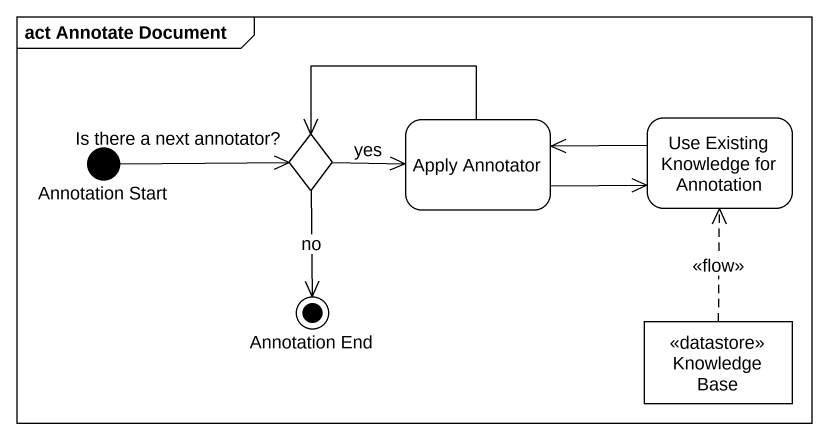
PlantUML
@startuml
mainframe act Annotate Document
hide empty description
state "Annotation Start" as Annotation_Start <<start>>
state "Is there a next annotator?" as Is_there_a_next_annotator <<choice>>
state "Apply Annotator" as Apply_Annotator
state "Use Existing Knowledge for Annotation" as Use_Existing_Knowledge_for
state "Annotation End" as Annotation_End <<end>>
state "Knowledge Base" as Knowledge_Base <<datastore>>
Annotation_Start -right-> Is_there_a_next_annotator
Is_there_a_next_annotator -right-> Apply_Annotator : yes
Is_there_a_next_annotator --> Annotation_End : no
Apply_Annotator -left-> Is_there_a_next_annotator
Apply_Annotator -right-> Use_Existing_Knowledge_for
Use_Existing_Knowledge_for -left-> Apply_Annotator
Knowledge_Base -up[dashed]-> Use_Existing_Knowledge_for : <<flow>>
@enduml
